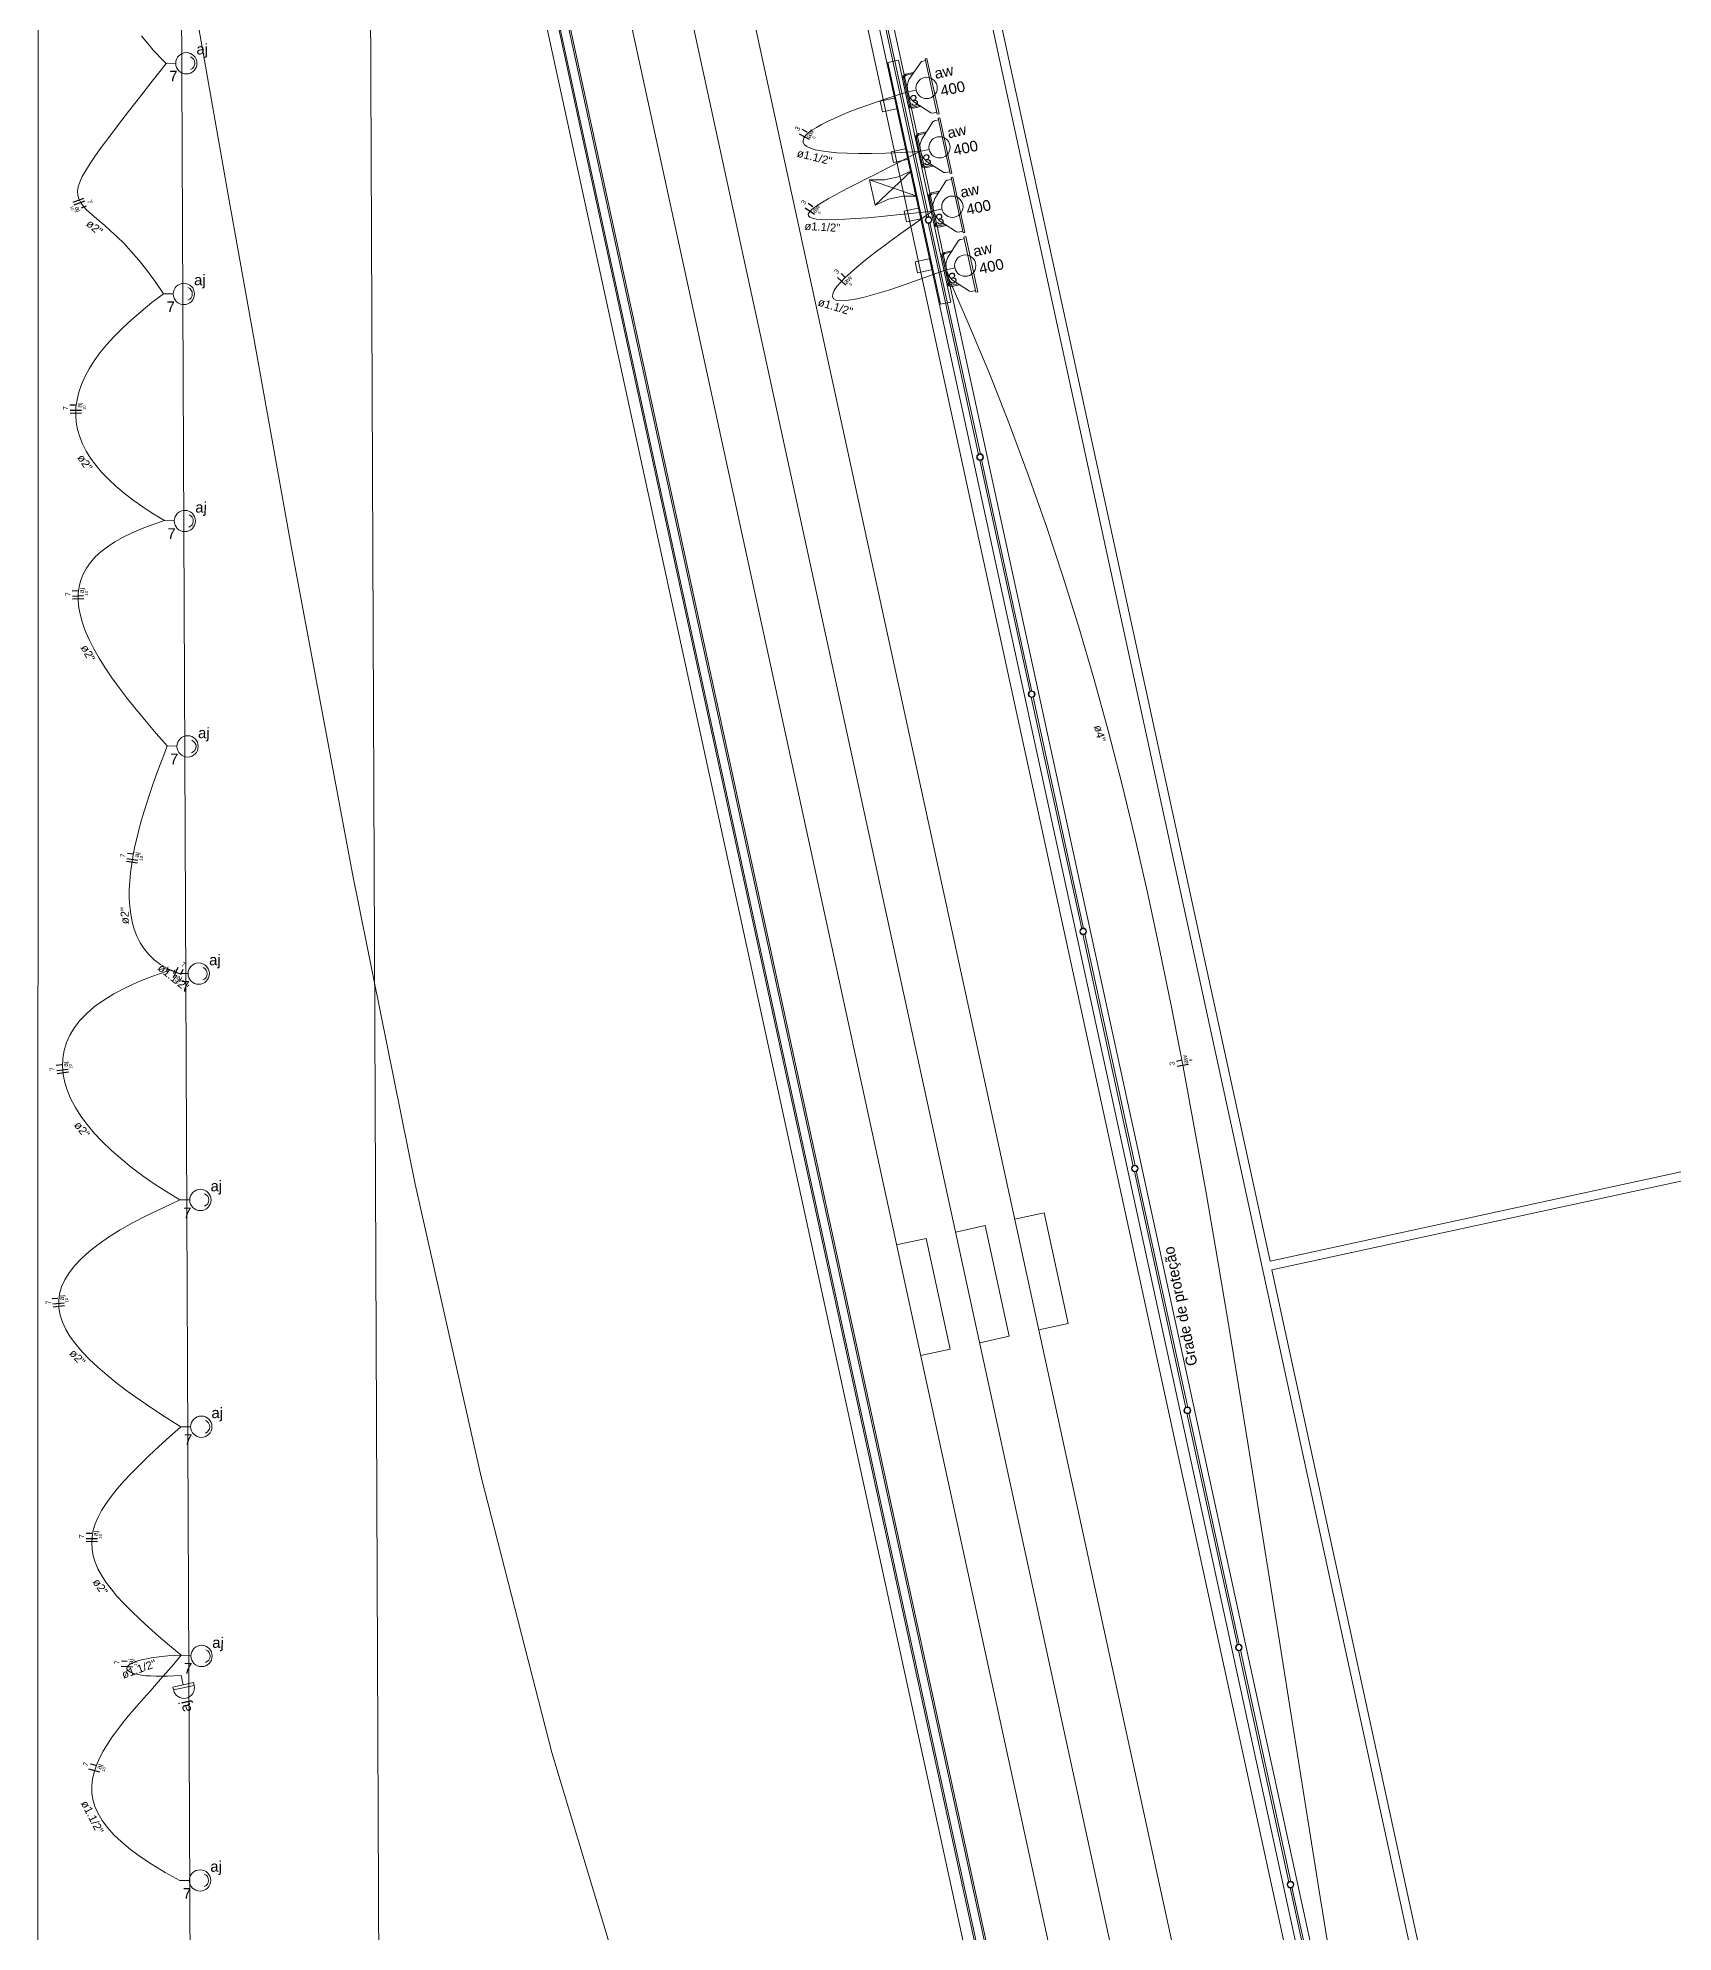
# Model space of a CAD drawing. Header units: millimetres. Extents: x -395 to 1008, y 9 to 692.
# Drawn here: x -136.26 to -114.61, y 65.99 to 91.06 of the extents above; entities that cross this region are included whole.
import ezdxf

# ---------------------------------------------------------------- set-up
doc = ezdxf.new("R2010")
doc.units = ezdxf.units.MM
doc.header["$LTSCALE"] = 0.1
doc.header["$MEASUREMENT"] = 0
for name, color, linetype, lineweight in [('.10 ultra fina', 240, 'Continuous', 5), ('.15', 150, 'Continuous', 15), ('.20', 130, 'Continuous', 5), ('.25', 70, 'Continuous', 5), ('.30', 50, 'Continuous', 5), ('.40 Interno parede', 27, 'Continuous', 5)]:
    doc.layers.add(name, color=color, linetype=linetype, lineweight=lineweight)
doc.styles.add('Arial', font='arial.ttf')
doc.styles.add('MicrosoftHimalaya', font='himalaya.ttf')

# ---------------------------------------------------------------- blocks, each defined once
blk = doc.blocks.new('eeetet')
at = {"layer": '.10 ultra fina', "color": 240, "lineweight": 5}
for p, q in [((556.944, 174.258), (556.942, 77.469)), ((573.086, 108.025), (561.944, 159.267)), ((576.862, 110.892), (566.57, 158.226)), ((576.716, 110.861), (566.423, 158.194)), ((577.009, 111.12), (566.798, 158.08)), ((565.007, 157.886), (575.299, 110.553)), ((563.443, 157.547), (573.736, 110.213)), ((564.225, 157.716), (574.517, 110.383)), ((572.807, 110.011), (562.515, 157.345)), ((572.823, 110.035), (562.539, 157.329)), ((562.646, 157.353), (572.93, 110.058)), ((562.662, 157.377), (572.954, 110.043)), ((577.929, 112.886), (568.368, 156.857)), ((558.822, 156.649), (559.063, 100.616)), ((561.322, 156.67), (561.563, 100.637)), ((573.253, 134.955), (568.634, 156.198)), ((568.044, 151.838), (568.711, 148.769)), ((568.069, 151.843), (568.736, 148.775)), ((568.726, 148.699), (569.394, 145.63)), ((568.751, 148.704), (569.419, 145.636)), ((569.409, 145.559), (570.076, 142.491)), ((569.434, 145.565), (570.101, 142.496)), ((570.117, 142.426), (570.784, 139.357)), ((570.092, 142.42), (570.759, 139.352)), ((570.774, 139.282), (571.441, 136.213)), ((570.799, 139.287), (571.466, 136.219)), ((579.835, 136.387), (573.253, 134.955)), ((573.278, 134.838), (579.86, 136.269)), ((571.457, 136.143), (572.137, 133.012)), ((571.482, 136.148), (572.162, 133.017)), ((569.481, 135.425), (569.091, 135.34)), ((569.481, 135.425), (569.8, 133.96)), ((569.872, 135.51), (570.263, 135.595)), ((570.263, 135.595), (570.582, 134.13)), ((568.7, 135.255), (568.309, 135.17)), ((568.7, 135.255), (569.018, 133.79)), ((577.898, 113.595), (573.278, 134.838)), ((569.409, 133.875), (569.8, 133.96)), ((570.191, 134.045), (570.582, 134.13)), ((568.628, 133.705), (569.018, 133.79)), ((572.153, 132.941), (572.82, 129.873)), ((572.178, 132.947), (572.845, 129.878)), ((572.835, 129.802), (573.503, 126.734)), ((572.86, 129.807), (573.527, 126.739)), ((573.518, 126.663), (574.185, 123.595)), ((573.543, 126.668), (574.21, 123.6))]:
    blk.add_line(p, q, dxfattribs=at)
for points in [[(568.889, 147.62), (569.029, 147.65), (568.334, 150.85), (568.193, 150.819), (568.889, 147.62)], [(568.842, 150.162), (568.787, 150.15), (568.762, 150.153), (568.535, 150.299), (568.481, 150.36), (568.456, 150.436), (568.447, 150.516), (568.471, 150.595), (568.638, 150.835), (568.693, 150.847)], [(568.847, 150.138), (568.688, 150.87), (568.711, 150.875), (568.871, 150.143), (568.847, 150.138)], [(568.43, 150.667), (568.531, 150.689), (568.519, 150.67), (568.434, 150.652), (568.406, 150.629), (568.403, 150.604), (568.478, 150.262), (568.49, 150.24), (568.525, 150.231), (568.61, 150.25), (568.629, 150.238), (568.528, 150.216), (568.486, 150.223), (568.462, 150.258), (568.388, 150.601), (568.395, 150.643), (568.43, 150.667)], [(568.123, 150.168), (568.325, 150.212), (568.295, 150.352), (568.093, 150.308), (568.123, 150.168)], [(569.013, 149.375), (568.958, 149.363), (568.933, 149.366), (568.706, 149.512), (568.652, 149.574), (568.627, 149.65), (568.618, 149.73), (568.642, 149.808), (568.788, 150.036), (568.809, 150.049), (568.864, 150.061)], [(569.018, 149.352), (568.859, 150.084), (568.882, 150.089), (569.041, 149.357), (569.018, 149.352)], [(568.601, 149.881), (568.702, 149.903), (568.69, 149.884), (568.605, 149.865), (568.577, 149.843), (568.574, 149.818), (568.649, 149.476), (568.661, 149.454), (568.696, 149.445), (568.781, 149.463), (568.801, 149.451), (568.699, 149.429), (568.657, 149.436), (568.633, 149.472), (568.559, 149.815), (568.566, 149.857), (568.601, 149.881)], [(568.269, 149.499), (568.471, 149.543), (568.441, 149.683), (568.238, 149.639), (568.269, 149.499)], [(567.952, 149.267), (568.147, 149.269), (568.334, 149.309), (568.505, 149.387), (568.025, 148.932)], [(567.952, 149.267), (568.578, 149.052), (568.39, 149.052), (568.203, 149.012), (568.025, 148.932), (567.952, 149.267)], [(568.505, 149.387), (568.578, 149.052)], [(569.184, 148.589), (569.129, 148.577), (569.104, 148.58), (568.877, 148.726), (568.822, 148.788), (568.798, 148.864), (568.789, 148.943), (568.813, 149.022), (568.959, 149.249), (568.98, 149.262), (569.035, 149.274)], [(569.189, 148.566), (569.03, 149.297), (569.053, 149.303), (569.213, 148.571), (569.189, 148.566)], [(568.772, 149.095), (568.873, 149.116), (568.861, 149.097), (568.776, 149.079), (568.748, 149.056), (568.745, 149.032), (568.82, 148.689), (568.832, 148.668), (568.867, 148.659), (568.952, 148.677), (568.971, 148.665), (568.87, 148.643), (568.828, 148.65), (568.804, 148.686), (568.73, 149.028), (568.737, 149.07), (568.772, 149.095)], [(568.44, 148.713), (568.642, 148.757), (568.612, 148.896), (568.409, 148.852), (568.44, 148.713)], [(569.355, 147.803), (569.3, 147.791), (569.275, 147.793), (569.048, 147.94), (568.994, 148.001), (568.969, 148.078), (568.96, 148.157), (568.984, 148.235), (569.129, 148.463), (569.151, 148.476), (569.206, 148.488)], [(569.36, 147.779), (569.201, 148.511), (569.224, 148.516), (569.383, 147.784), (569.36, 147.779)], [(568.587, 148.035), (568.789, 148.079), (568.757, 148.227), (568.555, 148.183), (568.587, 148.035)], [(568.943, 148.308), (569.044, 148.33), (569.032, 148.311), (568.946, 148.293), (568.919, 148.27), (568.916, 148.245), (568.991, 147.903), (569.003, 147.881), (569.038, 147.872), (569.123, 147.891), (569.142, 147.879), (569.041, 147.857), (568.999, 147.864), (568.975, 147.899), (568.901, 148.242), (568.908, 148.284), (568.943, 148.308)]]:
    blk.add_lwpolyline(points, dxfattribs=at)
for centre, radius in [((568.732, 148.736), 0.0446), ((568.732, 148.736), 0.0382), ((569.414, 145.598), 0.0446), ((569.414, 145.598), 0.0382), ((570.097, 142.459), 0.0446), ((570.097, 142.459), 0.0382), ((570.779, 139.319), 0.0446), ((570.779, 139.319), 0.0382), ((571.462, 136.181), 0.0446), ((571.462, 136.181), 0.0382), ((572.158, 132.979), 0.0446), ((572.158, 132.979), 0.0382), ((572.84, 129.84), 0.0446), ((572.84, 129.84), 0.0382), ((573.523, 126.701), 0.0446), ((573.523, 126.701), 0.0382)]:
    blk.add_circle(centre, radius, dxfattribs=at)
at = {"layer": '.10 ultra fina', "color": 240, "lineweight": 5, "insert": (572.022, 135.167), "char_height": 0.144, "width": 1.97885, "attachment_point": 9, "rotation": 101.265, "line_spacing_factor": 0.9, "style": 'MicrosoftHimalaya'}
blk.add_mtext('Grade de proteção', dxfattribs=at)

msp = doc.modelspace()

# ---------------------------------------------------------------- linework, layer by layer
at = {"layer": '.15', "color": 150, "lineweight": 15}
for p, q in [((-134.434, 90.724), (-134.562, 90.723)), ((-124.632, 90.367), (-124.758, 90.34)), ((-124.461, 89.581), (-124.587, 89.554)), ((-124.29, 88.795), (-124.416, 88.768)), ((-124.121, 88.015), (-124.246, 87.987)), ((-134.467, 87.671), (-134.596, 87.67)), ((-134.454, 84.668), (-134.583, 84.67)), ((-134.418, 81.685), (-134.547, 81.688)), ((-134.27, 78.675), (-134.398, 78.677)), ((-134.248, 75.677), (-134.377, 75.677)), ((-134.236, 72.675), (-134.365, 72.675)), ((-134.233, 69.646), (-134.361, 69.651)), ((-134.197, 69.288), (-134.473, 69.228)), ((-134.473, 69.228), (-134.465, 69.191)), ((-134.189, 69.251), (-134.465, 69.191)), ((-134.189, 69.251), (-134.465, 69.191)), ((-134.335, 69.258), (-134.362, 69.384)), ((-134.197, 69.288), (-134.189, 69.251)), ((-134.252, 66.669), (-134.38, 66.669))]:
    msp.add_line(p, q, dxfattribs=at)
for centre in [(-134.293, 90.724), (-124.494, 90.397), (-124.323, 89.611), (-124.152, 88.825), (-123.983, 88.045), (-134.326, 87.671), (-134.313, 84.665), (-134.277, 81.681), (-134.129, 78.673), (-134.107, 75.677), (-134.095, 72.675), (-134.092, 69.641), (-134.111, 66.669)]:
    msp.add_circle(centre, 0.141, dxfattribs=at)
for centre, radius, start, end in [((-134.268, 90.725), 0.0881, 290.6508, 70.021), ((-134.302, 87.671), 0.0881, 290.4073, 69.7775), ((-134.289, 84.665), 0.0881, 289.2505, 68.6207), ((-134.253, 81.68), 0.0881, 288.7526, 68.1229), ((-134.104, 78.672), 0.0881, 289.4719, 68.8421), ((-134.083, 75.677), 0.0881, 290.3647, 69.7349), ((-134.071, 72.675), 0.0881, 290.3188, 69.689), ((-134.067, 69.64), 0.0881, 288.1766, 67.5468), ((-134.327, 69.221), 0.141, 192.2675, 12.2675), ((-134.086, 66.67), 0.0881, 290.5166, 69.8868)]:
    msp.add_arc(centre, radius, start, end, dxfattribs=at)
at = {"layer": '.20', "color": 130, "lineweight": 20}
for p, q in [((-134.555, 78.719), (-134.533, 78.764)), ((-134.499, 78.719), (-134.544, 78.742)), ((-134.54, 78.68), (-134.555, 78.728)), ((-134.499, 78.719), (-134.547, 78.704)), ((-134.499, 78.719), (-134.453, 78.7)), ((-134.444, 78.723), (-134.463, 78.677))]:
    msp.add_line(p, q, dxfattribs=at)
for points in [[(-134.575, 93.723), (-133.725, 88.908), (-132.906, 84.333), (-132.094, 79.994), (-131.264, 75.888), (-130.391, 72.012), (-129.453, 68.362), (-128.423, 64.935), (-127.279, 61.727), (-125.996, 58.736), (-124.55, 55.958), (-122.916, 53.389), (-121.071, 51.028), (-118.989, 48.869), (-116.647, 46.91), (-114.02, 45.148), (-111.085, 43.579), (-107.817, 42.2), (-104.191, 41.008), (-100.184, 39.999), (-95.772, 39.17), (-90.929, 38.518), (-85.632, 38.039)], [(-134.885, 91.087), (-134.833, 91.019), (-134.781, 90.957), (-134.731, 90.899), (-134.684, 90.847), (-134.639, 90.8), (-134.599, 90.759), (-134.562, 90.723)], [(-134.562, 90.723), (-134.744, 90.488), (-134.909, 90.275), (-135.058, 90.084), (-135.19, 89.913), (-135.306, 89.761), (-135.407, 89.625), (-135.494, 89.505), (-135.566, 89.399), (-135.625, 89.306), (-135.67, 89.224), (-135.703, 89.152), (-135.724, 89.087), (-135.733, 89.03), (-135.731, 88.978), (-135.718, 88.929), (-135.696, 88.884), (-135.663, 88.839), (-135.622, 88.793), (-135.571, 88.745), (-135.513, 88.694), (-135.447, 88.638), (-135.374, 88.576), (-135.295, 88.506), (-135.209, 88.426), (-135.118, 88.336), (-135.022, 88.233), (-134.921, 88.117), (-134.816, 87.985), (-134.707, 87.837), (-134.596, 87.67)], [(-124.758, 90.34), (-124.897, 90.297), (-125.032, 90.253), (-125.162, 90.21), (-125.287, 90.166), (-125.405, 90.123), (-125.517, 90.08), (-125.621, 90.037), (-125.718, 89.995), (-125.806, 89.954), (-125.884, 89.914), (-125.953, 89.875), (-126.012, 89.837), (-126.06, 89.801), (-126.095, 89.766), (-126.119, 89.733), (-126.13, 89.702), (-126.127, 89.673), (-126.111, 89.646), (-126.079, 89.621), (-126.032, 89.599), (-125.97, 89.58), (-125.89, 89.564), (-125.794, 89.55), (-125.68, 89.54), (-125.547, 89.533), (-125.396, 89.53), (-125.224, 89.53), (-125.033, 89.534), (-124.821, 89.542), (-124.587, 89.554)], [(-124.587, 89.554), (-124.737, 89.475), (-124.883, 89.4), (-125.023, 89.329), (-125.157, 89.261), (-125.285, 89.197), (-125.405, 89.136), (-125.517, 89.079), (-125.62, 89.025), (-125.715, 88.975), (-125.799, 88.928), (-125.872, 88.885), (-125.935, 88.846), (-125.986, 88.81), (-126.024, 88.778), (-126.049, 88.75), (-126.06, 88.725), (-126.057, 88.704), (-126.039, 88.686), (-126.005, 88.672), (-125.955, 88.662), (-125.888, 88.656), (-125.803, 88.653), (-125.7, 88.654), (-125.578, 88.659), (-125.437, 88.668), (-125.276, 88.68), (-125.093, 88.696), (-124.89, 88.716), (-124.664, 88.74), (-124.416, 88.768)], [(-124.416, 88.768), (-124.469, 88.73), (-124.532, 88.686), (-124.606, 88.634), (-124.687, 88.577), (-124.774, 88.515), (-124.866, 88.449), (-124.961, 88.38), (-125.057, 88.309), (-125.152, 88.237), (-125.246, 88.164), (-125.337, 88.091), (-125.422, 88.02), (-125.501, 87.951), (-125.571, 87.886), (-125.632, 87.824), (-125.68, 87.767), (-125.716, 87.716), (-125.737, 87.672), (-125.741, 87.636), (-125.728, 87.607), (-125.694, 87.589), (-125.64, 87.58), (-125.563, 87.583), (-125.461, 87.597), (-125.333, 87.625), (-125.177, 87.666), (-124.993, 87.722), (-124.777, 87.794), (-124.529, 87.882), (-124.246, 87.987)], [(-119.076, 65.179), (-119.282, 66.449), (-119.477, 67.665), (-119.663, 68.831), (-119.84, 69.948), (-120.011, 71.019), (-120.175, 72.046), (-120.334, 73.033), (-120.49, 73.981), (-120.643, 74.893), (-120.795, 75.772), (-120.946, 76.619), (-121.098, 77.438), (-121.252, 78.231), (-121.409, 79), (-121.57, 79.749), (-121.737, 80.478), (-121.91, 81.192), (-122.09, 81.892), (-122.28, 82.581), (-122.479, 83.261), (-122.689, 83.935), (-122.912, 84.605), (-123.148, 85.274), (-123.398, 85.944), (-123.663, 86.618), (-123.946, 87.298), (-124.246, 87.987)], [(-134.596, 87.67), (-134.748, 87.555), (-134.89, 87.44), (-135.02, 87.327), (-135.14, 87.216), (-135.25, 87.106), (-135.348, 86.997), (-135.436, 86.89), (-135.513, 86.784), (-135.579, 86.679), (-135.635, 86.575), (-135.681, 86.472), (-135.715, 86.371), (-135.74, 86.27), (-135.754, 86.17), (-135.757, 86.072), (-135.75, 85.974), (-135.733, 85.877), (-135.705, 85.781), (-135.667, 85.685), (-135.619, 85.59), (-135.561, 85.496), (-135.492, 85.403), (-135.414, 85.31), (-135.325, 85.217), (-135.226, 85.125), (-135.117, 85.034), (-134.999, 84.942), (-134.87, 84.852), (-134.731, 84.761), (-134.583, 84.67)], [(-134.583, 84.67), (-134.737, 84.619), (-134.879, 84.564), (-135.011, 84.508), (-135.131, 84.45), (-135.239, 84.388), (-135.337, 84.325), (-135.423, 84.258), (-135.498, 84.189), (-135.563, 84.117), (-135.616, 84.042), (-135.659, 83.963), (-135.691, 83.881), (-135.713, 83.796), (-135.724, 83.707), (-135.725, 83.614), (-135.715, 83.517), (-135.695, 83.416), (-135.666, 83.312), (-135.626, 83.203), (-135.576, 83.089), (-135.516, 82.972), (-135.446, 82.849), (-135.367, 82.722), (-135.278, 82.59), (-135.179, 82.453), (-135.071, 82.311), (-134.954, 82.163), (-134.827, 82.01), (-134.692, 81.852), (-134.547, 81.688)], [(-134.547, 81.688), (-134.575, 81.612), (-134.606, 81.53), (-134.639, 81.442), (-134.673, 81.349), (-134.709, 81.251), (-134.745, 81.149), (-134.781, 81.044), (-134.816, 80.935), (-134.851, 80.824), (-134.885, 80.711), (-134.917, 80.595), (-134.946, 80.479), (-134.973, 80.362), (-134.996, 80.245), (-135.016, 80.128), (-135.032, 80.011), (-135.042, 79.896), (-135.048, 79.783), (-135.048, 79.672), (-135.043, 79.564), (-135.03, 79.459), (-135.011, 79.358), (-134.984, 79.261), (-134.949, 79.169), (-134.905, 79.082), (-134.853, 79), (-134.791, 78.925), (-134.719, 78.857), (-134.637, 78.795), (-134.544, 78.742)], [(-134.547, 78.704), (-134.748, 78.635), (-134.932, 78.563), (-135.1, 78.486), (-135.251, 78.406), (-135.387, 78.322), (-135.507, 78.236), (-135.611, 78.146), (-135.701, 78.053), (-135.775, 77.958), (-135.835, 77.86), (-135.881, 77.76), (-135.912, 77.657), (-135.93, 77.553), (-135.934, 77.447), (-135.925, 77.34), (-135.902, 77.231), (-135.868, 77.121), (-135.82, 77.01), (-135.761, 76.899), (-135.689, 76.787), (-135.606, 76.674), (-135.511, 76.562), (-135.406, 76.449), (-135.289, 76.336), (-135.162, 76.224), (-135.025, 76.113), (-134.877, 76.002), (-134.72, 75.892), (-134.553, 75.784), (-134.377, 75.677)], [(-134.499, 78.719), (-134.495, 78.717), (-134.49, 78.715), (-134.486, 78.713), (-134.482, 78.712), (-134.478, 78.71), (-134.474, 78.709), (-134.471, 78.707), (-134.468, 78.706), (-134.465, 78.705), (-134.462, 78.703), (-134.459, 78.702), (-134.457, 78.701), (-134.454, 78.7), (-134.451, 78.699), (-134.449, 78.698), (-134.446, 78.697), (-134.444, 78.696), (-134.441, 78.695), (-134.439, 78.694), (-134.436, 78.692), (-134.433, 78.691), (-134.43, 78.69), (-134.427, 78.689), (-134.423, 78.687), (-134.42, 78.686), (-134.416, 78.684), (-134.412, 78.683), (-134.408, 78.681), (-134.403, 78.679), (-134.398, 78.677)], [(-134.377, 75.677), (-134.601, 75.575), (-134.808, 75.475), (-134.996, 75.377), (-135.168, 75.28), (-135.322, 75.184), (-135.46, 75.089), (-135.581, 74.994), (-135.685, 74.9), (-135.773, 74.807), (-135.846, 74.714), (-135.903, 74.621), (-135.945, 74.529), (-135.971, 74.436), (-135.983, 74.342), (-135.981, 74.249), (-135.964, 74.154), (-135.932, 74.059), (-135.887, 73.963), (-135.829, 73.865), (-135.757, 73.767), (-135.673, 73.667), (-135.575, 73.565), (-135.465, 73.462), (-135.342, 73.356), (-135.208, 73.249), (-135.062, 73.139), (-134.904, 73.027), (-134.735, 72.913), (-134.555, 72.795), (-134.365, 72.675)], [(-134.365, 72.675), (-134.517, 72.54), (-134.658, 72.412), (-134.789, 72.29), (-134.91, 72.173), (-135.02, 72.062), (-135.119, 71.955), (-135.209, 71.853), (-135.288, 71.754), (-135.356, 71.659), (-135.414, 71.567), (-135.461, 71.477), (-135.498, 71.39), (-135.525, 71.304), (-135.541, 71.219), (-135.546, 71.135), (-135.541, 71.051), (-135.526, 70.967), (-135.5, 70.882), (-135.463, 70.796), (-135.416, 70.709), (-135.358, 70.62), (-135.29, 70.528), (-135.211, 70.433), (-135.121, 70.335), (-135.021, 70.233), (-134.91, 70.127), (-134.789, 70.016), (-134.657, 69.9), (-134.514, 69.779), (-134.361, 69.651)], [(-134.361, 69.651), (-134.464, 69.53), (-134.566, 69.412), (-134.666, 69.298), (-134.765, 69.186), (-134.86, 69.078), (-134.952, 68.972), (-135.04, 68.869), (-135.124, 68.767), (-135.201, 68.668), (-135.273, 68.571), (-135.338, 68.475), (-135.395, 68.381), (-135.444, 68.287), (-135.484, 68.195), (-135.515, 68.103), (-135.535, 68.012), (-135.545, 67.921), (-135.543, 67.83), (-135.529, 67.739), (-135.503, 67.648), (-135.462, 67.556), (-135.408, 67.463), (-135.338, 67.37), (-135.253, 67.275), (-135.152, 67.179), (-135.034, 67.081), (-134.899, 66.981), (-134.745, 66.879), (-134.572, 66.775), (-134.38, 66.669)], [(-134.362, 69.384), (-134.457, 69.378), (-134.544, 69.374), (-134.625, 69.372), (-134.699, 69.373), (-134.767, 69.376), (-134.828, 69.38), (-134.882, 69.387), (-134.93, 69.394), (-134.971, 69.403), (-135.006, 69.414), (-135.034, 69.425), (-135.055, 69.438), (-135.071, 69.451), (-135.08, 69.465), (-135.082, 69.479), (-135.078, 69.493), (-135.067, 69.508), (-135.051, 69.523), (-135.028, 69.538), (-134.998, 69.552), (-134.962, 69.566), (-134.92, 69.58), (-134.872, 69.593), (-134.818, 69.605), (-134.757, 69.616), (-134.69, 69.626), (-134.617, 69.634), (-134.538, 69.641), (-134.452, 69.647), (-134.361, 69.651)]]:
    msp.add_lwpolyline(points, dxfattribs=at)
at = {"layer": '.25', "color": 70, "lineweight": 25}
for p, q in [((-126.044, 89.714), (-126.176, 89.785)), ((-126.077, 89.812), (-126.143, 89.847)), ((-135.791, 88.886), (-135.651, 88.938)), ((-135.778, 88.851), (-135.638, 88.903)), ((-135.683, 88.81), (-135.613, 88.836)), ((-125.976, 88.723), (-126.1, 88.807)), ((-125.998, 88.824), (-126.061, 88.866)), ((-125.564, 87.787), (-125.674, 87.889)), ((-125.571, 87.89), (-125.626, 87.941)), ((-135.759, 86.199), (-135.834, 86.198)), ((-135.683, 86.129), (-135.833, 86.127)), ((-135.682, 86.092), (-135.832, 86.089)), ((-135.731, 83.741), (-135.806, 83.737)), ((-135.653, 83.673), (-135.802, 83.666)), ((-135.651, 83.636), (-135.801, 83.629)), ((-134.997, 80.253), (-135.071, 80.265)), ((-134.939, 80.135), (-135.087, 80.157)), ((-134.933, 80.172), (-135.082, 80.194)), ((-134.461, 78.622), (-134.403, 78.76)), ((-134.366, 78.663), (-134.337, 78.732)), ((-121.115, 77.526), (-121.188, 77.512)), ((-135.943, 77.466), (-136.017, 77.455)), ((-135.858, 77.406), (-136.007, 77.385)), ((-135.853, 77.369), (-136.002, 77.348)), ((-121.028, 77.471), (-121.175, 77.443)), ((-135.994, 74.375), (-136.068, 74.367)), ((-135.912, 74.312), (-136.061, 74.297)), ((-135.908, 74.275), (-136.057, 74.259)), ((-135.546, 71.262), (-135.621, 71.262)), ((-135.471, 71.191), (-135.621, 71.191)), ((-135.471, 71.153), (-135.621, 71.154)), ((-135.006, 69.493), (-135.156, 69.502)), ((-135.077, 69.568), (-135.152, 69.573)), ((-135.491, 68.19), (-135.563, 68.21)), ((-135.438, 68.101), (-135.582, 68.141))]:
    msp.add_line(p, q, dxfattribs=at)

# ---------------------------------------------------------------- block references
at = {"layer": '.30'}
msp.add_blockref('eeetet', (-693.2, -60.087), dxfattribs=at)

# ---------------------------------------------------------------- texts
at = {"layer": '.40 Interno parede', "color": 27, "attachment_point": 8, "line_spacing_factor": 0.9, "style": 'Arial'}
for s, insert, char_height, width, rotation in [('aj', (-134.082, 90.798), 0.1412, 0.30354, 0.3336), ('7', (-134.465, 90.483), 0.141, 0.2169, 0.3336), ('aw', (-124.25, 90.54), 0.1412, 0.49854, 12.2675), ('3', (-124.645, 90.162), 0.141, 0.2169, 12.2675), ('400', (-124.133, 90.319), 0.1412, 0.6507, 12.2675), ('3', (-126.175, 89.843), 0.0653, 0.10011, 61.8971), ('aw', (-126.008, 89.775), 0.0653, 0.2301, 61.8971), ('aw', (-124.079, 89.754), 0.1412, 0.49854, 12.2675), ('ø1.1/2"', (-125.99, 89.429), 0.1059, 0.92508, 345.9409), ('6', (-125.967, 89.732), 0.0406, 0.06118, 61.8971), ('3', (-124.474, 89.376), 0.141, 0.2169, 12.2675), ('400', (-123.962, 89.533), 0.1412, 0.6507, 12.2675), ('aw', (-123.908, 88.968), 0.1412, 0.49854, 12.2675), ('10', (-135.823, 88.798), 0.0406, 0.12235, 290.364), ('aj', (-135.777, 88.775), 0.0653, 0.1401, 290.364), ('7', (-135.602, 88.88), 0.0653, 0.10011, 290.364), ('3', (-126.093, 88.865), 0.0653, 0.10011, 55.9441), ('aw', (-125.933, 88.78), 0.0653, 0.2301, 55.9441), ('6', (-125.897, 88.733), 0.0406, 0.06118, 55.9441), ('400', (-123.791, 88.747), 0.1412, 0.6507, 12.2675), ('ø2"', (-135.545, 88.51), 0.1059, 0.44137, 319.6135), ('ø1.1/2"', (-125.877, 88.502), 0.1059, 0.92508, 356.6151), ('3', (-124.303, 88.59), 0.141, 0.2169, 12.2675), ('aw', (-123.738, 88.188), 0.1412, 0.49854, 12.2675), ('400', (-123.621, 87.966), 0.1412, 0.6507, 12.2675), ('aj', (-134.114, 87.743), 0.1412, 0.30354, 0.093), ('3', (-125.658, 87.945), 0.0653, 0.10011, 47.4127), ('aw', (-125.513, 87.837), 0.0653, 0.2301, 47.4127), ('6', (-125.484, 87.785), 0.0406, 0.06118, 47.4127), ('3', (-124.133, 87.809), 0.141, 0.2169, 12.2675), ('7', (-134.499, 87.43), 0.141, 0.2169, 0.093), ('ø1.1/2"', (-125.717, 87.448), 0.1059, 0.92508, 343.0131), ('7', (-135.859, 86.16), 0.0653, 0.10011, 91.0263), ('aj', (-135.659, 86.2), 0.0653, 0.1401, 91.0263), ('10', (-135.623, 86.164), 0.0406, 0.12235, 91.0263), ('ø2"', (-135.681, 85.408), 0.1059, 0.44137, 304.0463), ('aj', (-134.1, 84.733), 0.1412, 0.30354, 358.9356), ('7', (-134.491, 84.428), 0.141, 0.2169, 358.9356), ('aj', (-135.631, 83.745), 0.0653, 0.1401, 92.6592), ('7', (-135.83, 83.699), 0.0653, 0.10011, 92.6592), ('10', (-135.594, 83.71), 0.0406, 0.12235, 92.6592), ('ø2"', (-135.644, 82.891), 0.1059, 0.44137, 298.3052), ('aj', (-134.064, 81.747), 0.1412, 0.30354, 358.4372), ('ø4"', (-122.254, 81.838), 0.1059, 0.44137, 284.9267), ('7', (-134.457, 81.445), 0.141, 0.2169, 358.4372), ('7', (-135.102, 80.231), 0.0653, 0.10011, 81.4235), ('aj', (-134.898, 80.239), 0.0653, 0.1401, 81.4235), ('10', (-134.869, 80.196), 0.0406, 0.12235, 81.4235), ('ø2"', (-135.053, 79.441), 0.1059, 0.44137, 89.5538), ('ø1.1/2"', (-134.5, 78.58), 0.1059, 0.92508, 321.1548), ('7', (-134.344, 78.764), 0.0653, 0.10011, 337.2721), ('aj', (-133.916, 78.742), 0.1412, 0.30354, 359.1591), ('10', (-134.436, 78.546), 0.0406, 0.12235, 337.2721), ('aj', (-134.405, 78.571), 0.0653, 0.1401, 337.2721), ('7', (-134.306, 78.435), 0.141, 0.2169, 359.1591), ('aj', (-135.844, 77.48), 0.0653, 0.1401, 98.2226), ('3', (-121.211, 77.489), 0.0653, 0.10011, 100.7608), ('aw', (-121.038, 77.541), 0.0653, 0.2301, 100.7608), ('6', (-120.978, 77.533), 0.0406, 0.06118, 100.7608), ('7', (-136.038, 77.414), 0.0653, 0.10011, 98.2226), ('10', (-135.804, 77.448), 0.0406, 0.12235, 98.2226), ('ø2"', (-135.718, 76.576), 0.1059, 0.44137, 308.2747), ('aj', (-133.896, 75.749), 0.1412, 0.30354, 0.0472), ('7', (-134.281, 75.436), 0.141, 0.2169, 0.0472), ('7', (-136.09, 74.327), 0.0653, 0.10011, 95.9709), ('aj', (-135.894, 74.386), 0.0653, 0.1401, 95.9709), ('10', (-135.856, 74.352), 0.0406, 0.12235, 95.9709), ('ø2"', (-135.776, 73.558), 0.1059, 0.44137, 312.0906), ('aj', (-133.884, 72.747), 0.1412, 0.30354, 0.0013), ('7', (-134.269, 72.434), 0.141, 0.2169, 0.0013), ('7', (-135.647, 71.225), 0.0653, 0.10011, 89.8517), ('aj', (-135.446, 71.262), 0.0653, 0.1401, 89.8517), ('10', (-135.411, 71.224), 0.0406, 0.12235, 89.8517), ('ø2"', (-135.477, 70.526), 0.1059, 0.44137, 304.814), ('aj', (-133.877, 69.705), 0.1412, 0.30354, 357.8642), ('7', (-135.179, 69.555), 0.0653, 0.10011, 86.7348), ('ø1.1/2"', (-134.902, 69.416), 0.1059, 0.92508, 19.5555), ('aj', (-134.977, 69.563), 0.0653, 0.1401, 86.7348), ('10', (-134.943, 69.542), 0.0406, 0.12235, 86.7348), ('7', (-134.274, 69.407), 0.141, 0.2169, 357.8642), ('aj', (-134.199, 68.997), 0.1412, 0.30354, 102.2677), ('7', (-135.593, 68.199), 0.0653, 0.10011, 74.4105), ('aj', (-135.395, 68.163), 0.0653, 0.1401, 74.4105), ('10', (-135.366, 68.135), 0.0406, 0.12235, 74.4105), ('ø1.1/2"', (-135.587, 67.482), 0.1059, 0.92508, 297.2625), ('aj', (-133.899, 66.742), 0.1412, 0.30354, 0.2019), ('7', (-134.283, 66.428), 0.141, 0.2169, 0.2019)]:
    msp.add_mtext(s, dxfattribs=dict(at, insert=insert, char_height=char_height, width=width, rotation=rotation))

doc.saveas('drawing.dxf')
